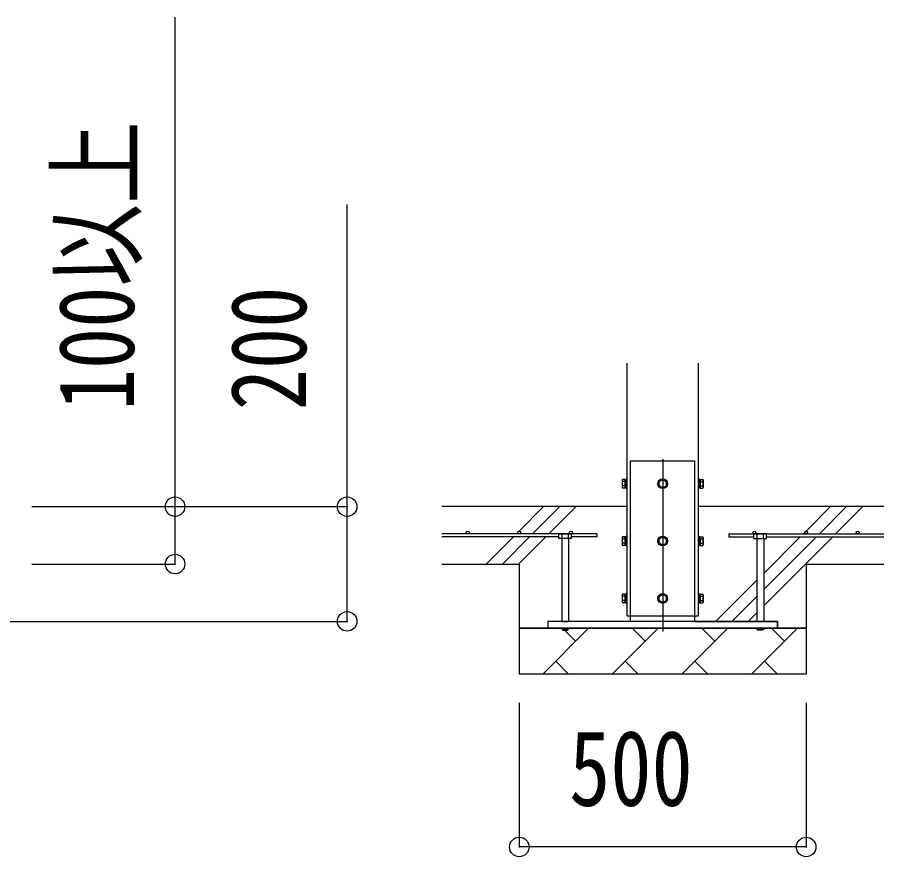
# Model space of a CAD drawing. Units: millimetres, scale not verified. Extents: x -16820 to 16820, y -11880 to 11880.
# Drawn here: x -1990 to -480, y -7810 to -6347 of the extents above; entities that cross this region are included whole.
import ezdxf
from ezdxf.enums import TextEntityAlignment as Align

# ---------------------------------------------------------------- set-up
doc = ezdxf.new("R2010")
doc.units = ezdxf.units.MM
doc.header["$LTSCALE"] = 50
for name, color, linetype in [('0-3_YKK_11', 7, 'Continuous'), ('0-4_YKK_12', 2, 'Continuous'), ('0-5_YKK_13', 4, 'Continuous'), ('0-6_YKK_A1', 4, 'Continuous'), ('0-7_YKK_D', 6, 'Continuous')]:
    doc.layers.add(name, color=color, linetype=linetype)
doc.styles.add('ＭＳ ゴシック', font='')
doc.styles.get('ＭＳ ゴシック').set_extended_font_data('MS Gothic')

msp = doc.modelspace()

# ---------------------------------------------------------------- linework, layer by layer
at = {"layer": '0-3_YKK_11'}
for p, q in [((-1114.92, -7412), (-1064.92, -7412)), ((-614.92, -7412), (-664.92, -7412))]:
    msp.add_line(p, q, dxfattribs=at)
at = {"layer": '0-4_YKK_12'}
msp.add_line((-864.92, -7117.5), (-864.92, -7417.5), dxfattribs=at)
at = {"layer": '0-5_YKK_13'}
for p, q in [((-920.92, -7120), (-808.92, -7120)), ((-808.92, -7390), (-808.92, -7120)), ((-935.62, -7153.51), (-935.04, -7152.51)), ((-935.62, -7153.51), (-935.62, -7166.5)), ((-930.12, -7152.51), (-935.04, -7152.51)), ((-930.12, -7156.25), (-935.04, -7156.25)), ((-930.12, -7152.51), (-930.12, -7167.51)), ((-928.52, -7152.96), (-930.12, -7152.96)), ((-930.12, -7159.5), (-930.12, -7152.96)), ((-928.52, -7159.5), (-928.52, -7152.96)), ((-801.32, -7152.95), (-799.72, -7152.95)), ((-801.32, -7159.5), (-801.32, -7152.95)), ((-799.72, -7152.49), (-794.8, -7152.49)), ((-799.72, -7152.49), (-799.72, -7167.51)), ((-799.72, -7159.5), (-799.72, -7152.95)), ((-799.72, -7156.25), (-794.8, -7156.25)), ((-794.22, -7153.5), (-794.8, -7152.49)), ((-794.22, -7153.5), (-794.22, -7166.5)), ((-935.62, -7166.5), (-935.04, -7167.51)), ((-930.12, -7163.75), (-935.04, -7163.75)), ((-930.12, -7167.51), (-935.04, -7167.51)), ((-930.12, -7159.5), (-928.52, -7159.5)), ((-930.12, -7160.5), (-928.52, -7160.5)), ((-930.12, -7167.05), (-930.12, -7160.5)), ((-930.12, -7167.05), (-928.52, -7167.05)), ((-928.52, -7167.05), (-928.52, -7160.5)), ((-799.72, -7159.5), (-801.32, -7159.5)), ((-799.72, -7160.5), (-801.32, -7160.5)), ((-801.32, -7167.05), (-801.32, -7160.5)), ((-799.72, -7167.05), (-801.32, -7167.05)), ((-799.72, -7167.05), (-799.72, -7160.5)), ((-799.72, -7163.75), (-794.8, -7163.75)), ((-799.72, -7167.51), (-794.8, -7167.51)), ((-794.22, -7166.5), (-794.8, -7167.51)), ((-1044.42, -7247.5), (-1045.89, -7248.35)), ((-1044.42, -7247.5), (-1025.42, -7247.5)), ((-1040.41, -7255.5), (-1040.41, -7248.35)), ((-1029.44, -7255.5), (-1029.44, -7248.35)), ((-1025.42, -7247.5), (-1023.95, -7248.35)), ((-1023.95, -7255.5), (-1023.95, -7248.35)), ((-704.42, -7247.5), (-705.89, -7248.35)), ((-705.89, -7255.5), (-705.89, -7248.35)), ((-685.42, -7247.5), (-704.42, -7247.5)), ((-700.41, -7255.5), (-700.41, -7248.35)), ((-689.44, -7255.5), (-689.44, -7248.35)), ((-685.42, -7247.5), (-683.95, -7248.35)), ((-1040.92, -7255.5), (-1040.92, -7400)), ((-1028.92, -7255.5), (-1028.92, -7400)), ((-935.62, -7253.51), (-935.04, -7252.51)), ((-935.62, -7253.51), (-935.62, -7266.5)), ((-930.12, -7252.51), (-935.04, -7252.51)), ((-930.12, -7256.25), (-935.04, -7256.25)), ((-930.12, -7263.75), (-935.04, -7263.75)), ((-930.12, -7252.51), (-930.12, -7267.51)), ((-928.52, -7252.96), (-930.12, -7252.96)), ((-930.12, -7259.5), (-930.12, -7252.96)), ((-930.12, -7259.5), (-928.52, -7259.5)), ((-930.12, -7260.5), (-928.52, -7260.5)), ((-930.12, -7267.05), (-930.12, -7260.5)), ((-928.52, -7259.5), (-928.52, -7252.96)), ((-928.52, -7267.05), (-928.52, -7260.5)), ((-801.32, -7252.95), (-799.72, -7252.95)), ((-801.32, -7259.5), (-801.32, -7252.95)), ((-799.72, -7259.5), (-801.32, -7259.5)), ((-799.72, -7260.5), (-801.32, -7260.5)), ((-801.32, -7267.05), (-801.32, -7260.5)), ((-799.72, -7252.49), (-794.8, -7252.49)), ((-799.72, -7252.49), (-799.72, -7267.51)), ((-799.72, -7259.5), (-799.72, -7252.95)), ((-799.72, -7256.25), (-794.8, -7256.25)), ((-799.72, -7267.05), (-799.72, -7260.5)), ((-799.72, -7263.75), (-794.8, -7263.75)), ((-794.22, -7253.5), (-794.8, -7252.49)), ((-794.22, -7253.5), (-794.22, -7266.5)), ((-700.92, -7255.5), (-700.92, -7400)), ((-688.92, -7255.5), (-688.92, -7400)), ((-935.62, -7266.5), (-935.04, -7267.51)), ((-930.12, -7267.51), (-935.04, -7267.51)), ((-930.12, -7267.05), (-928.52, -7267.05)), ((-799.72, -7267.05), (-801.32, -7267.05)), ((-799.72, -7267.51), (-794.8, -7267.51)), ((-794.22, -7266.5), (-794.8, -7267.51)), ((-935.62, -7353.51), (-935.04, -7352.51)), ((-935.62, -7353.51), (-935.62, -7366.5)), ((-930.12, -7352.51), (-935.04, -7352.51)), ((-930.12, -7352.51), (-930.12, -7367.51)), ((-928.52, -7352.96), (-930.12, -7352.96)), ((-930.12, -7359.5), (-930.12, -7352.96)), ((-928.52, -7359.5), (-928.52, -7352.96)), ((-801.32, -7352.95), (-799.72, -7352.95)), ((-801.32, -7359.5), (-801.32, -7352.95)), ((-799.72, -7352.49), (-794.8, -7352.49)), ((-799.72, -7352.49), (-799.72, -7367.51)), ((-799.72, -7359.5), (-799.72, -7352.95)), ((-794.22, -7353.5), (-794.8, -7352.49)), ((-794.22, -7353.5), (-794.22, -7366.5)), ((-935.62, -7366.5), (-935.04, -7367.51)), ((-930.12, -7356.25), (-935.04, -7356.25)), ((-930.12, -7363.75), (-935.04, -7363.75)), ((-930.12, -7367.51), (-935.04, -7367.51)), ((-930.12, -7359.5), (-928.52, -7359.5)), ((-930.12, -7360.5), (-928.52, -7360.5)), ((-930.12, -7367.05), (-930.12, -7360.5)), ((-930.12, -7367.05), (-928.52, -7367.05)), ((-928.52, -7367.05), (-928.52, -7360.5)), ((-799.72, -7359.5), (-801.32, -7359.5)), ((-799.72, -7360.5), (-801.32, -7360.5)), ((-801.32, -7367.05), (-801.32, -7360.5)), ((-799.72, -7367.05), (-801.32, -7367.05)), ((-799.72, -7356.25), (-794.8, -7356.25)), ((-799.72, -7367.05), (-799.72, -7360.5)), ((-799.72, -7363.75), (-794.8, -7363.75)), ((-799.72, -7367.51), (-794.8, -7367.51)), ((-794.22, -7366.5), (-794.8, -7367.51)), ((-808.92, -7400), (-808.92, -7390)), ((-1040.92, -7400), (-1028.92, -7400)), ((-1040.92, -7413.5), (-1028.92, -7413.5)), ((-688.92, -7400), (-700.92, -7400)), ((-688.92, -7413.5), (-700.92, -7413.5))]:
    msp.add_line(p, q, dxfattribs=at)
for points in [[(-920.92, -7400), (-920.92, -7390), (-920.92, -7120)], [(-927.42, -7151.5), (-928.52, -7151.5), (-928.52, -7168.5), (-927.42, -7168.5)], [(-802.42, -7151.5), (-801.32, -7151.5), (-801.32, -7168.5), (-802.42, -7168.5)], [(-1023.95, -7255.5), (-1045.89, -7255.5), (-1045.89, -7248.35)], [(-705.89, -7255.5), (-683.95, -7255.5), (-683.95, -7248.35)], [(-927.42, -7251.5), (-928.52, -7251.5), (-928.52, -7268.5), (-927.42, -7268.5)], [(-802.42, -7251.5), (-801.32, -7251.5), (-801.32, -7268.5), (-802.42, -7268.5)], [(-927.42, -7351.5), (-928.52, -7351.5), (-928.52, -7368.5), (-927.42, -7368.5)], [(-802.42, -7351.5), (-801.32, -7351.5), (-801.32, -7368.5), (-802.42, -7368.5)], [(-1040.92, -7412), (-1040.92, -7413.5), (-1038.92, -7415.5), (-1030.92, -7415.5)], [(-1028.92, -7412), (-1028.92, -7413.5), (-1030.92, -7415.5)], [(-700.92, -7412), (-700.92, -7413.5), (-698.92, -7415.5)], [(-688.92, -7412), (-688.92, -7413.5), (-690.92, -7415.5), (-698.92, -7415.5)]]:
    msp.add_lwpolyline(points, dxfattribs=at)
for points in [[(-864.92, -7152.49), (-871.42, -7156.25), (-871.42, -7163.75), (-864.92, -7167.51), (-858.42, -7163.75), (-858.42, -7156.25)], [(-864.92, -7252.49), (-871.42, -7256.25), (-871.42, -7263.75), (-864.92, -7267.51), (-858.42, -7263.75), (-858.42, -7256.25)], [(-864.92, -7352.49), (-871.42, -7356.25), (-871.42, -7363.75), (-864.92, -7367.51), (-858.42, -7363.75), (-858.42, -7356.25)], [(-1064.92, -7412), (-664.92, -7412), (-664.92, -7400), (-1064.92, -7400)]]:
    msp.add_lwpolyline(points, close=True, dxfattribs=at)
for centre, radius in [((-864.92, -7160), 8.5), ((-864.92, -7160), 6.5), ((-864.92, -7260), 8.5), ((-864.92, -7260), 6.5), ((-864.92, -7360), 8.5), ((-864.92, -7360), 6.5)]:
    msp.add_circle(centre, radius, dxfattribs=at)
for centre, radius, start, end in [((-932.32, -7154.38), 3.31, 145.51973, 214.48027), ((-923.2, -7160), 12.42, 162.41205, 197.58795), ((-864.92, -7160), 7.05, 157.21814, 202.78186), ((-864.92, -7160), 7.05, 97.21814, 142.78186), ((-864.92, -7160), 7.05, 37.21814, 82.78186), ((-864.92, -7160), 7.05, 337.21814, 22.78186), ((-797.54, -7154.37), 3.32, 325.61575, 34.38425), ((-806.64, -7160), 12.42, 342.41205, 17.58795), ((-932.3, -7165.63), 3.32, 145.61575, 214.38425), ((-864.92, -7160), 7.05, 217.21814, 262.78186), ((-864.92, -7160), 7.05, 277.21814, 322.78186), ((-797.54, -7165.63), 3.32, 325.61575, 34.38425), ((-1043.15, -7252.36), 4.86, 55.61575, 124.38425), ((-1034.92, -7265.65), 18.15, 72.41205, 107.58795), ((-1026.69, -7252.36), 4.86, 55.61575, 124.38425), ((-703.15, -7252.36), 4.86, 55.61575, 124.38425), ((-694.92, -7265.65), 18.15, 72.41205, 107.58795), ((-686.69, -7252.36), 4.86, 55.61575, 124.38425), ((-932.32, -7254.38), 3.31, 145.51973, 214.48027), ((-923.2, -7260), 12.42, 162.41205, 197.58795), ((-932.3, -7265.63), 3.32, 145.61575, 214.38425), ((-864.92, -7260), 7.05, 157.21814, 202.78186), ((-864.92, -7260), 7.05, 97.21814, 142.78186), ((-864.92, -7260), 7.05, 37.21814, 82.78186), ((-864.92, -7260), 7.05, 337.21814, 22.78186), ((-797.54, -7254.37), 3.32, 325.61575, 34.38425), ((-806.64, -7260), 12.42, 342.41205, 17.58795), ((-797.54, -7265.63), 3.32, 325.61575, 34.38425), ((-864.92, -7260), 7.05, 217.21814, 262.78186), ((-864.92, -7260), 7.05, 277.21814, 322.78186), ((-932.32, -7354.38), 3.31, 145.51973, 214.48027), ((-864.92, -7360), 7.05, 97.21814, 142.78186), ((-864.92, -7360), 7.05, 37.21814, 82.78186), ((-797.54, -7354.37), 3.32, 325.61575, 34.38425), ((-923.2, -7360), 12.42, 162.41205, 197.58795), ((-932.3, -7365.63), 3.32, 145.61575, 214.38425), ((-864.92, -7360), 7.05, 157.21814, 202.78186), ((-864.92, -7360), 7.05, 217.21814, 262.78186), ((-864.92, -7360), 7.05, 277.21814, 322.78186), ((-864.92, -7360), 7.05, 337.21814, 22.78186), ((-806.64, -7360), 12.42, 342.41205, 17.58795), ((-797.54, -7365.63), 3.32, 325.61575, 34.38425)]:
    msp.add_arc(centre, radius, start, end, dxfattribs=at)
at = {"layer": '0-6_YKK_A1'}
for p, q in [((-927.42, -6950), (-927.42, -7390)), ((-802.42, -7390), (-802.42, -6950)), ((-927.42, -7200), (-1250.08, -7200)), ((-1115.14, -7242.51), (-1072.63, -7200)), ((-1091.85, -7247.5), (-1044.35, -7200)), ((-1063.57, -7247.5), (-1016.07, -7200)), ((-479.76, -7200), (-802.42, -7200)), ((-615.14, -7242.51), (-572.63, -7200)), ((-591.85, -7247.5), (-544.35, -7200)), ((-563.57, -7247.5), (-516.07, -7200)), ((-979.92, -7247.5), (-1250.08, -7247.5)), ((-1120.13, -7247.5), (-1117.41, -7244.78)), ((-979.92, -7247.5), (-979.92, -7252.5)), ((-749.92, -7247.5), (-479.76, -7247.5)), ((-749.92, -7247.5), (-749.92, -7252.5)), ((-620.13, -7247.5), (-617.41, -7244.78)), ((-1045.89, -7252.5), (-1250.08, -7252.5)), ((-1172.63, -7300), (-1125.13, -7252.5)), ((-1144.35, -7300), (-1096.85, -7252.5)), ((-1116.07, -7300), (-1068.57, -7252.5)), ((-979.92, -7252.5), (-1023.95, -7252.5)), ((-749.92, -7252.5), (-705.89, -7252.5)), ((-688.92, -7372.85), (-568.57, -7252.5)), ((-688.92, -7344.57), (-596.85, -7252.5)), ((-688.92, -7316.29), (-625.13, -7252.5)), ((-683.95, -7252.5), (-479.76, -7252.5)), ((-1250.08, -7300), (-1114.92, -7300)), ((-1114.92, -7300), (-1114.92, -7492)), ((-614.92, -7300), (-479.76, -7300)), ((-614.92, -7300), (-614.92, -7492)), ((-772.63, -7400), (-700.92, -7328.29)), ((-744.35, -7400), (-700.92, -7356.57)), ((-927.42, -7390), (-802.42, -7390)), ((-716.07, -7400), (-700.92, -7384.85)), ((-1064.92, -7412), (-1114.92, -7412)), ((-614.92, -7412), (-1114.92, -7412)), ((-1074.18, -7492), (-994.18, -7412)), ((-920.92, -7400), (-1064.92, -7400)), ((-1064.92, -7400), (-1064.92, -7412)), ((-952.76, -7492), (-872.76, -7412)), ((-895.42, -7434.66), (-918.09, -7412)), ((-831.34, -7492), (-751.34, -7412)), ((-808.92, -7400), (-664.92, -7400)), ((-774, -7434.66), (-796.66, -7412)), ((-709.92, -7492), (-629.92, -7412)), ((-652.58, -7434.66), (-675.24, -7412)), ((-664.92, -7400), (-664.92, -7412)), ((-664.92, -7412), (-614.92, -7412)), ((-1016.85, -7434.66), (-1036.01, -7415.5)), ((-1051.52, -7469.34), (-1028.86, -7492)), ((-930.1, -7469.34), (-907.44, -7492)), ((-808.68, -7469.34), (-786.02, -7492)), ((-687.26, -7469.34), (-664.6, -7492)), ((-614.92, -7492), (-1114.92, -7492))]:
    msp.add_line(p, q, dxfattribs=at)
for centre in [(-1204.92, -7245), (-1114.92, -7245), (-1024.92, -7245), (-704.92, -7245), (-614.92, -7245), (-524.92, -7245)]:
    msp.add_circle(centre, 2.5, dxfattribs=at)
at = {"layer": '0-7_YKK_D'}
for p, q in [((-1964.92, -7200), (-1714.42, -7200)), ((-1964.92, -7200), (-1413.92, -7200)), ((-1964.92, -7300), (-1714.42, -7300)), ((-2364.92, -7400), (-1413.92, -7400)), ((-1114.92, -7542), (-1114.92, -7794)), ((-614.92, -7542), (-614.92, -7794)), ((-614.92, -7793), (-1114.92, -7793))]:
    msp.add_line(p, q, dxfattribs=at)
for points in [[(-1714.92, -7300), (-1714.92, -7200), (-1714.92, -6347.2)], [(-1414.92, -7400), (-1414.92, -7200), (-1414.92, -6673.6)]]:
    msp.add_lwpolyline(points, dxfattribs=at)
for centre in [(-1714.92, -7200), (-1414.92, -7200), (-1714.92, -7300), (-1414.92, -7400), (-1114.92, -7793), (-614.92, -7793)]:
    msp.add_circle(centre, 17, dxfattribs=at)

# ---------------------------------------------------------------- texts
at = {"layer": '0-7_YKK_D', "style": 'ＭＳ ゴシック', "width": 0.8}
for s, p in [('100以上', (-1746.92, -7032)), ('200', (-1446.92, -7032))]:
    msp.add_text(s, height=132, rotation=90, dxfattribs=at).set_placement(p, align=Align.BOTTOM_LEFT)
msp.add_text('500', height=132, dxfattribs=at).set_placement((-1028.12, -7761), align=Align.BOTTOM_LEFT)

doc.saveas('drawing.dxf')
